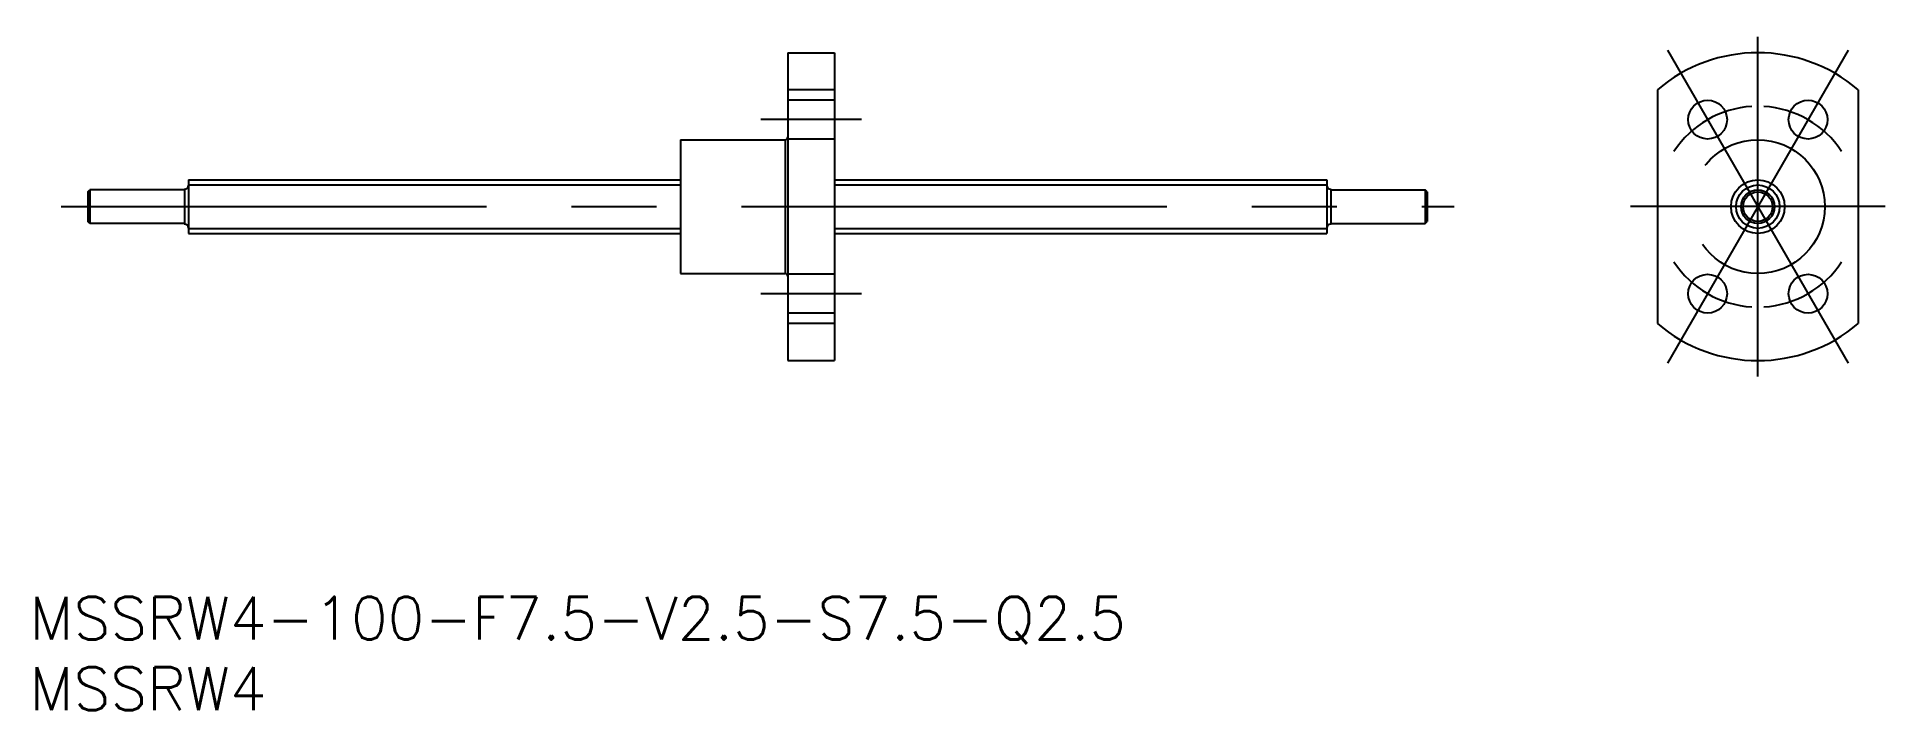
# Model space of a CAD drawing. Extents: x -128 to 10, y -38 to 13.
import ezdxf

# ---------------------------------------------------------------- set-up
doc = ezdxf.new("R2010")
doc.units = 0
doc.linetypes.add('CENTER', pattern=[50.8, 31.75, -6.35, 6.35, -6.35])
doc.linetypes.add('DASHED', pattern=[19.05, 12.7, -6.35])
doc.layers.get('0').update_dxf_attribs({"linetype": 'CONTINUOUS'})
doc.layers.add('CENTER', color=1, linetype='CENTER')
doc.styles.get("Standard").update_dxf_attribs({"font": 'txt.shx', "height": 3, "bigfont": 'bigfont.shx'})

msp = doc.modelspace()

# ---------------------------------------------------------------- linework, layer by layer
at = {"color": 7, "linetype": 'CONTINUOUS'}
for p, q in [((-72.43, 11.5), (-68.93, 11.5)), ((-72.43, 11.5), (-72.43, -11.5)), ((-68.93, 11.5), (-68.93, -11.5)), ((-68.93, 8.72), (-72.43, 8.72)), ((-7.5, 8.72), (-7.5, -8.72)), ((7.5, 8.72), (7.5, -8.72)), ((-80.43, 5), (-80.43, -5)), ((-80.43, 5), (-72.63, 5)), ((-72.63, 5), (-72.63, -5)), ((-117.18, 2), (-117.18, -2)), ((-117.18, 2), (-80.43, 2)), ((-68.93, 2), (-32.18, 2)), ((-32.18, 2), (-32.18, -2)), ((-124.68, 1.1), (-124.53, 1.25)), ((-124.68, 1.1), (-124.68, -1.1)), ((-124.53, 1.25), (-124.53, -1.25)), ((-117.48, 1.25), (-124.53, 1.25)), ((-117.48, 1.3), (-117.48, -1.3)), ((-31.88, 1.3), (-31.88, -1.3)), ((-31.88, 1.25), (-24.83, 1.25)), ((-24.68, 1.1), (-24.83, 1.25)), ((-24.83, 1.25), (-24.83, -1.25)), ((-24.68, 1.1), (-24.68, -1.1)), ((-124.53, -1.25), (-124.68, -1.1)), ((-117.48, -1.25), (-124.53, -1.25)), ((-31.88, -1.25), (-24.83, -1.25)), ((-24.83, -1.25), (-24.68, -1.1)), ((-117.18, -2), (-80.43, -2)), ((-68.93, -2), (-32.18, -2)), ((-80.43, -5), (-72.63, -5)), ((-68.93, -8.72), (-72.43, -8.72)), ((-72.43, -11.5), (-68.93, -11.5))]:
    msp.add_line(p, q, dxfattribs=at)
at = {"color": 3, "linetype": 'DASHED'}
for p, q in [((-69.02, 7.95), (-72.4, 7.95)), ((-69.02, 5.05), (-72.43, 5.05)), ((-69.02, -5.05), (-72.43, -5.05)), ((-69.02, -7.95), (-72.4, -7.95))]:
    msp.add_line(p, q, dxfattribs=at)
at = {"color": 3, "linetype": 'CONTINUOUS'}
for p, q in [((-117.18, 1.62), (-80.43, 1.62)), ((-68.93, 1.62), (-32.18, 1.62)), ((-117.18, -1.62), (-80.43, -1.62)), ((-68.93, -1.62), (-32.18, -1.62))]:
    msp.add_line(p, q, dxfattribs=at)
at = {"color": 7, "linetype": 'CONTINUOUS'}
for centre, radius in [((-3.75, 6.5), 1.45), ((3.75, 6.5), 1.45), ((0, 0), 2), ((0, 0), 1.25), ((0, 0), 1.1), ((-3.75, -6.5), 1.45), ((3.75, -6.5), 1.45)]:
    msp.add_circle(centre, radius, dxfattribs=at)
at = {"color": 3, "linetype": 'DASHED'}
msp.add_circle((0, 0), 5, dxfattribs=at)
at = {"color": 3, "linetype": 'CONTINUOUS'}
msp.add_circle((0, 0), 1.62, dxfattribs=at)
at = {"color": 7, "linetype": 'CONTINUOUS'}
for centre, radius, start, end in [((0, 0), 11.5, 49.2943, 130.7057), ((-72.63, 5.2), 0.2, 270, 0), ((-117.48, 1.6), 0.3, 270, 0), ((-31.88, 1.6), 0.3, 180, 270), ((-117.48, -1.6), 0.3, 0, 90), ((-31.88, -1.6), 0.3, 90, 180), ((-72.63, -5.2), 0.2, 0, 90), ((0, 0), 11.5, 229.2943, 310.7057)]:
    msp.add_arc(centre, radius, start, end, dxfattribs=at)
at = {"layer": 'CENTER', "color": 1, "linetype": 'CENTER'}
for p, q in [((0, -12.68), (0, 12.68)), ((-6.75, 11.69), (6.75, -11.69)), ((6.75, 11.69), (-6.75, -11.69)), ((-66.93, 6.5), (-74.43, 6.5)), ((-126.68, 0), (-22.68, 0)), ((9.5, 0), (-9.5, 0)), ((-66.93, -6.5), (-74.43, -6.5))]:
    msp.add_line(p, q, dxfattribs=at)
for start, end in [(93.4059, 146.5941), (33.4059, 86.5941), (213.4059, 266.5941), (273.4059, 326.5941)]:
    msp.add_arc((0, 0), 7.5, start, end, dxfattribs=at)

# ---------------------------------------------------------------- texts
at = {"color": 7, "linetype": 'CONTINUOUS'}
for s, p in [('MSSRW4-100-F7.5-V2.5-S7.5-Q2.5', (-129.04, -32.34)), ('MSSRW4', (-129.04, -37.6))]:
    msp.add_text(s, height=3.2, dxfattribs=at).set_placement(p)

doc.saveas('drawing.dxf')
